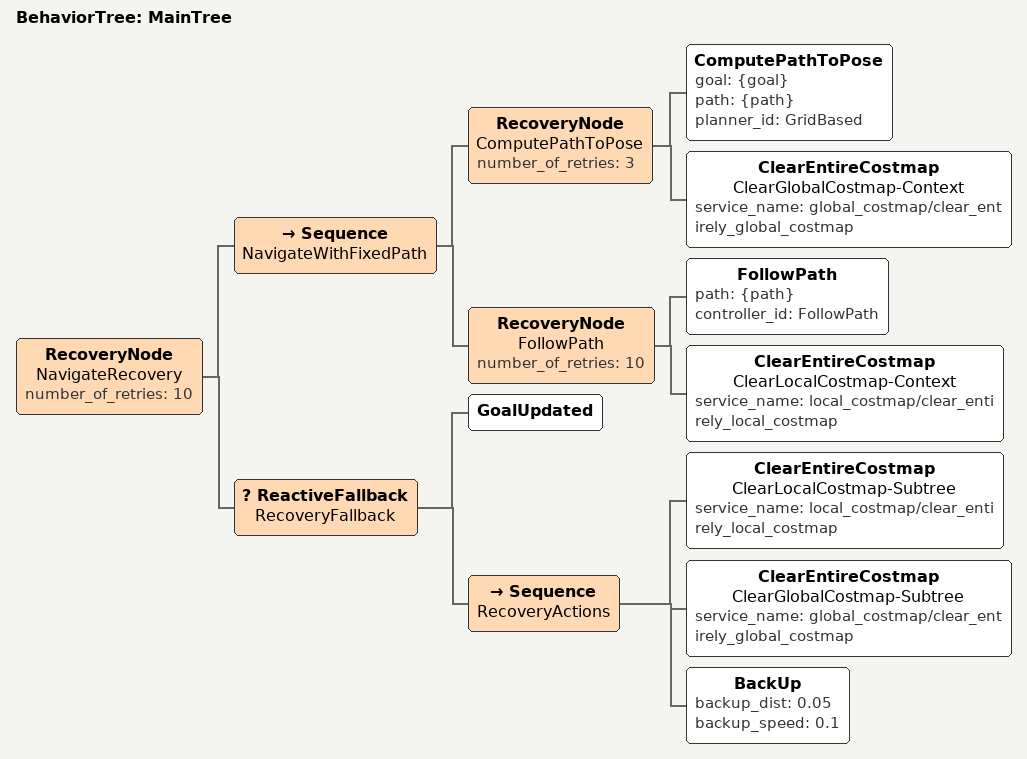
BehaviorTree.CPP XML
<?xml version="1.0" encoding="UTF-8"?>
<!--
  navigate_to_pose_no_replanning_single.xml
  单控制器版本：只规划一次路径，全程使用 MPPI (FollowPath)
-->
<root BTCPP_format="3"
      main_tree_to_execute="MainTree">
  <BehaviorTree ID="MainTree">
    <RecoveryNode name="NavigateRecovery"
                  number_of_retries="10">
      <Sequence name="NavigateWithFixedPath">
        <!-- 只在开始时规划一次，不循环重规划 -->
        <RecoveryNode name="ComputePathToPose"
                      number_of_retries="3">
          <ComputePathToPose goal="{goal}"
                             path="{path}"
                             planner_id="GridBased"/>
          <ClearEntireCostmap name="ClearGlobalCostmap-Context"
                              service_name="global_costmap/clear_entirely_global_costmap"/>
        </RecoveryNode>

        <RecoveryNode name="FollowPath"
                      number_of_retries="10">
          <FollowPath path="{path}"
                      controller_id="FollowPath"/>
          <ClearEntireCostmap name="ClearLocalCostmap-Context"
                              service_name="local_costmap/clear_entirely_local_costmap"/>
        </RecoveryNode>
      </Sequence>
      <ReactiveFallback name="RecoveryFallback">
        <GoalUpdated/>
        <Sequence name="RecoveryActions">
          <ClearEntireCostmap name="ClearLocalCostmap-Subtree"
                              service_name="local_costmap/clear_entirely_local_costmap"/>
          <ClearEntireCostmap name="ClearGlobalCostmap-Subtree"
                              service_name="global_costmap/clear_entirely_global_costmap"/>
          <BackUp backup_dist="0.05"
                  backup_speed="0.1"/>
        </Sequence>
      </ReactiveFallback>
    </RecoveryNode>
  </BehaviorTree>
</root>
